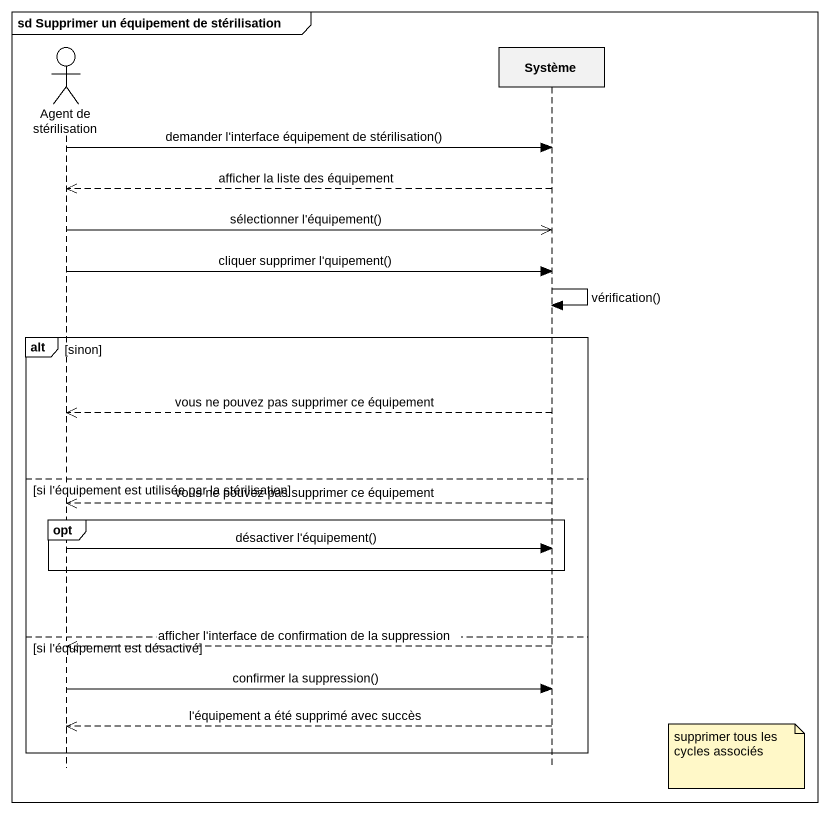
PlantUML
@startuml
mainframe sd Supprimer un équipement de stérilisation
hide footbox
actor "Agent de stérilisation" as Agent_de_stérilisation
participant Système

Agent_de_stérilisation -> Système : demander l'interface équipement de stérilisation()
Système -->> Agent_de_stérilisation : afficher la liste des équipement
Agent_de_stérilisation ->> Système : sélectionner l'équipement()
Agent_de_stérilisation -> Système : cliquer supprimer l'quipement()
Système -> Système : vérification()
alt sinon
  Système -->> Agent_de_stérilisation : vous ne pouvez pas supprimer ce équipement
else si l'équipement est utilisée par la stérilisation
  Système -->> Agent_de_stérilisation : vous ne pouvez pas supprimer ce équipement
  opt
    Agent_de_stérilisation -> Système : désactiver l'équipement()
  end
else si l'équipement est désactivé
  Système -->> Agent_de_stérilisation : afficher l'interface de confirmation de la suppression
  Agent_de_stérilisation -> Système : confirmer la suppression()
  Système -->> Agent_de_stérilisation : l'équipement a été supprimé avec succès
end
note right of Système : supprimer tous les cycles associés
@enduml
